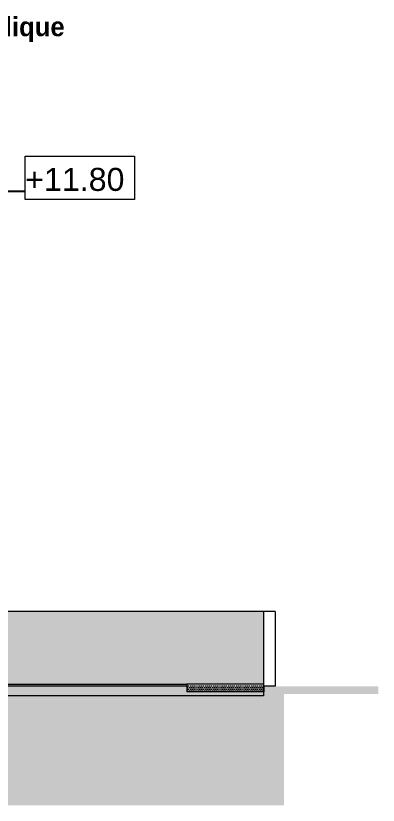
# Model space of a CAD drawing. Header units: millimetres. Extents: x 365175 to 2667127, y -330297 to -162108.
# Drawn here: x 2085732 to 2095183, y -330297 to -309714 of the extents above; entities that cross this region are included whole.
import ezdxf

# ---------------------------------------------------------------- set-up
doc = ezdxf.new("R2010")
doc.units = ezdxf.units.MM
doc.header["$MEASUREMENT"] = 0
doc.linetypes.add('Wipeout_Contour', pattern=[1000, 0, -1000])
doc.layers.add('Cotations - Altitudes & Niveaux', color=7, linetype='Continuous')
doc.layers.add('TopoAlt', color=7, linetype='Continuous')
doc.styles.add('STYLE_GENERE_5', font='')
doc.styles.add('STYLE_GENERE_7', font='')
doc.styles.get('STYLE_GENERE_5').set_extended_font_data('Agency FB', bold=True)
doc.styles.get('STYLE_GENERE_7').set_extended_font_data('Arial Unicode MS')
doc.dimstyles.new('STYLE_GENERE__6', dxfattribs={"dimtxt": 0.18, "dimasz": 114, "dimexe": 0.18, "dimexo": 0.0625, "dimgap": 0, "dimtad": 0, "dimtih": 1, "dimtoh": 1, "dimdec": 4, "dimzin": 0, "dimdsep": 46, "dimcen": 0.09, "dimadec": 0, "dimazin": 0, "dimtfac": 1, "dimtdec": 4, "dimtmove": 0, "dimatfit": 3, "dimldrblk": 'ARROWHEAD_16', "dimfxl": 0, "dimtolj": 1, "dimtzin": 0, "dimarcsym": 0})
pattern_1 = [(0, (2255931.67, -327094.36), (0, 86.60254), [0, -50]), (0, (2255956.67, -327051.06), (0, 86.60254), [0, -50])]

# ---------------------------------------------------------------- blocks, each defined once
blk = doc.blocks.new('Élément de coupe_786_2', base_point=(2255932, -327094))
at = {"layer": 'TopoAlt', "linetype": 'Continuous', "lineweight": 0, "true_color": 0x000000}
for points in [[(2082872, -325244), (2082872, -327094), (2083936, -327094), (2083936, -327144), (2092194, -327144), (2092194, -325244)], [(2091104, -327144), (2092194, -327144), (2092194, -325244)]]:
    blk.add_hatch(color=18, dxfattribs=at).paths.add_polyline_path(points)
at = {"layer": 'TopoAlt', "color": 190, "linetype": 'Continuous', "lineweight": 5, "true_color": 0x8002ff}
blk.add_line((2092194, -325244), (2082872, -325244), dxfattribs=at)
blk = doc.blocks.new('Élément de coupe_787_2', base_point=(2255932, -327094))
at = {"layer": 'TopoAlt', "color": 211, "linetype": 'Continuous', "lineweight": 5, "true_color": 0xfe55ff}
for p, q in [((2092194, -325244), (2092194, -327144)), ((2092494, -325244), (2092194, -325244)), ((2092494, -325244), (2092494, -327194)), ((2092494, -327194), (2092195, -327194))]:
    blk.add_line(p, q, dxfattribs=at)
blk = doc.blocks.new('Élément de coupe_1158_2', base_point=(2255932, -327094))
at = {"color": 254, "linetype": 'Wipeout_Contour', "lineweight": 0, "ltscale": 8269248.10263316}
blk.add_wipeout([(2092194, -327444), (2092194, -327194), (1990244, -327194), (1990244, -327444)], dxfattribs=at)
at = {"linetype": 'Continuous', "lineweight": 5, "true_color": 0x00e7c4}
h = blk.add_hatch(dxfattribs=at)
h.set_pattern_fill('Plâtre_0002', color=120, style=0, pattern_type=2)
h.set_pattern_definition(pattern_1)
h.paths.add_polyline_path([(2092194, -327444), (2092194, -327194), (1990244, -327194), (1990244, -327444)])
at = {"color": 7, "linetype": 'Continuous', "lineweight": 5}
for p, q in [((2092194, -327194), (1990344, -327194)), ((2092194, -327194), (2092194, -327444)), ((2092194, -327444), (1990244, -327444))]:
    blk.add_line(p, q, dxfattribs=at)
blk = doc.blocks.new('Élément de coupe_1186_2', base_point=(2255932, -327094))
at = {"linetype": 'Continuous', "lineweight": 0, "true_color": 0x000000}
for points in [[(2090195, -327144), (2083936, -327144), (2083936, -327194), (2090195, -327194)], [(2090195, -327174), (2090183, -327194), (2090195, -327194)], [(2092195, -327344), (2092212, -327344), (2092212, -327194), (2092195, -327194)], [(2092195, -327194), (2092195, -327344), (2092212, -327344), (2092212, -327194), (2092195, -327194)]]:
    blk.add_hatch(color=18, dxfattribs=at).paths.add_polyline_path(points)
at = {"color": 254, "linetype": 'Wipeout_Contour', "lineweight": 0, "ltscale": 8466577.567134162}
blk.add_wipeout([(2092195, -327344), (2092195, -327144), (2090195, -327144), (2090195, -327344)], dxfattribs=at)
at = {"linetype": 'Continuous', "lineweight": 5, "true_color": 0x00e7c4}
h = blk.add_hatch(dxfattribs=at)
h.set_pattern_fill('Plâtre_0002', color=120, style=0, pattern_type=2)
h.set_pattern_definition(pattern_1)
h.paths.add_polyline_path([(2092195, -327344), (2092195, -327144), (2090195, -327144), (2090195, -327344)])
at = {"color": 7, "linetype": 'Continuous', "lineweight": 5}
for p, q in [((2083936, -327144), (2090195, -327144)), ((2090195, -327144), (2090195, -327344)), ((2092194, -327144), (2090195, -327144)), ((2092195, -327144), (2092194, -327144)), ((2092195, -327144), (2092195, -327194)), ((2092195, -327194), (2092195, -327344)), ((2092212, -327344), (2092212, -327194)), ((2092195, -327344), (2090195, -327344)), ((2092195, -327344), (2092212, -327344))]:
    blk.add_line(p, q, dxfattribs=at)
blk = doc.blocks.new('ARROWHEAD_16')
at = {"linetype": 'Continuous', "lineweight": 0}
blk.add_hatch(color=0, dxfattribs=at).paths.add_polyline_path([(-0.9093, 0.525), (0, 0), (-0.9093, -0.525)])
at = {"color": 0, "linetype": 'Continuous', "lineweight": 0}
blk.add_line((0, 0), (-1, 0), dxfattribs=at)

msp = doc.modelspace()

# ---------------------------------------------------------------- linework, layer by layer
at = {"layer": 'Cotations - Altitudes & Niveaux', "color": 176, "linetype": 'Continuous', "lineweight": 5, "true_color": 0x000066, "flags": 128}
msp.add_lwpolyline([(2085979.168, -313378.068), (2088825.298, -313378.068), (2088825.298, -314507.481), (2085979.168, -314507.481)], close=True, dxfattribs=at)

# ---------------------------------------------------------------- block references
at = {"layer": 'TopoAlt', "lineweight": 0}
for name in ['Élément de coupe_786_2', 'Élément de coupe_787_2']:
    msp.add_blockref(name, (2255931.67, -327094.361), dxfattribs=at)

# ---------------------------------------------------------------- texts
at = {"layer": 'Cotations - Altitudes & Niveaux', "color": 14, "linetype": 'Continuous', "lineweight": 5, "true_color": 0x990000, "insert": (2080245.151, -310397.909), "char_height": 500, "attachment_point": 7, "style": 'STYLE_GENERE_5'}
msp.add_mtext('\\A1;{\\pql;\\fAgency FB|b1|i0|c0|p34;Charpente Métallique}', dxfattribs=at)
at = {"layer": 'Cotations - Altitudes & Niveaux', "color": 7, "linetype": 'Continuous', "lineweight": 5, "insert": (2085979.168, -314288.405), "char_height": 600, "attachment_point": 7, "style": 'STYLE_GENERE_7'}
msp.add_mtext('\\A1;{\\pql;\\fArial Unicode MS|b0|i0|c0|p34;+1\\fArial Unicode MS|b0|i0|c0|p34;1\\fArial Unicode MS|b0|i0|c0|p34;.\\fArial Unicode MS|b0|i0|c0|p34;8\\fArial Unicode MS|b0|i0|c0|p34;0 }', dxfattribs=at)

# ---------------------------------------------------------------- leaders
at = {"layer": 'Cotations - Altitudes & Niveaux', "color": 176, "linetype": 'Continuous', "lineweight": 5, "true_color": 0x000066, "annotation_type": 0, "has_hookline": 1, "hookline_direction": 0, "text_width": 2504.203}
msp.add_leader([(2084953.515, -315294.361), (2085479.168, -314288.405), (2085979.168, -314288.405)], dimstyle='STYLE_GENERE__6', dxfattribs=at)

# ---------------------------------------------------------------- next in the draw order: block references
at = {"lineweight": 0}
msp.add_blockref('Élément de coupe_1158_2', (2255931.67, -327094.361), dxfattribs=at)

# ---------------------------------------------------------------- next in the draw order: block references
msp.add_blockref('Élément de coupe_1186_2', (2255931.67, -327094.361), dxfattribs=at)

# ---------------------------------------------------------------- next in the draw order: hatches: boundary and pattern name
at = {"linetype": 'Continuous', "lineweight": 5}
for color, points in [(255, [(1966595.265, -327196.824), (2092724.34, -327196.824), (2092724.34, -330296.824), (1966595.265, -330296.824)]), (7, [(1977753.163, -327196.824), (2095182.772, -327196.824), (2095182.772, -327396.824), (1977753.163, -327396.824)])]:
    msp.add_hatch(color=color, dxfattribs=at).paths.add_polyline_path(points)

doc.saveas('drawing.dxf')
